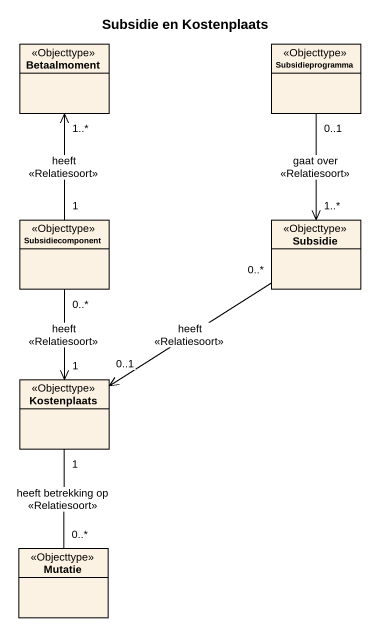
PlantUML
@startuml
title Subsidie en Kostenplaats
hide circle
hide empty members
class Betaalmoment <<Objecttype>>
class Subsidieprogramma <<Objecttype>>
class Subsidiecomponent <<Objecttype>>
class Subsidie <<Objecttype>>
class Kostenplaats <<Objecttype>>
class Mutatie <<Objecttype>>
Subsidieprogramma "0..1" --> "1..*" Subsidie : gaat over\n<<Relatiesoort>>
Subsidiecomponent "1" -up-> "1..*" Betaalmoment : heeft\n<<Relatiesoort>>
Subsidiecomponent "0..*" --> "1" Kostenplaats : heeft\n<<Relatiesoort>>
Subsidie "0..*" --> "0..1" Kostenplaats : heeft\n<<Relatiesoort>>
Mutatie "0..*" -up- "1" Kostenplaats : heeft betrekking op\n<<Relatiesoort>>
@enduml
